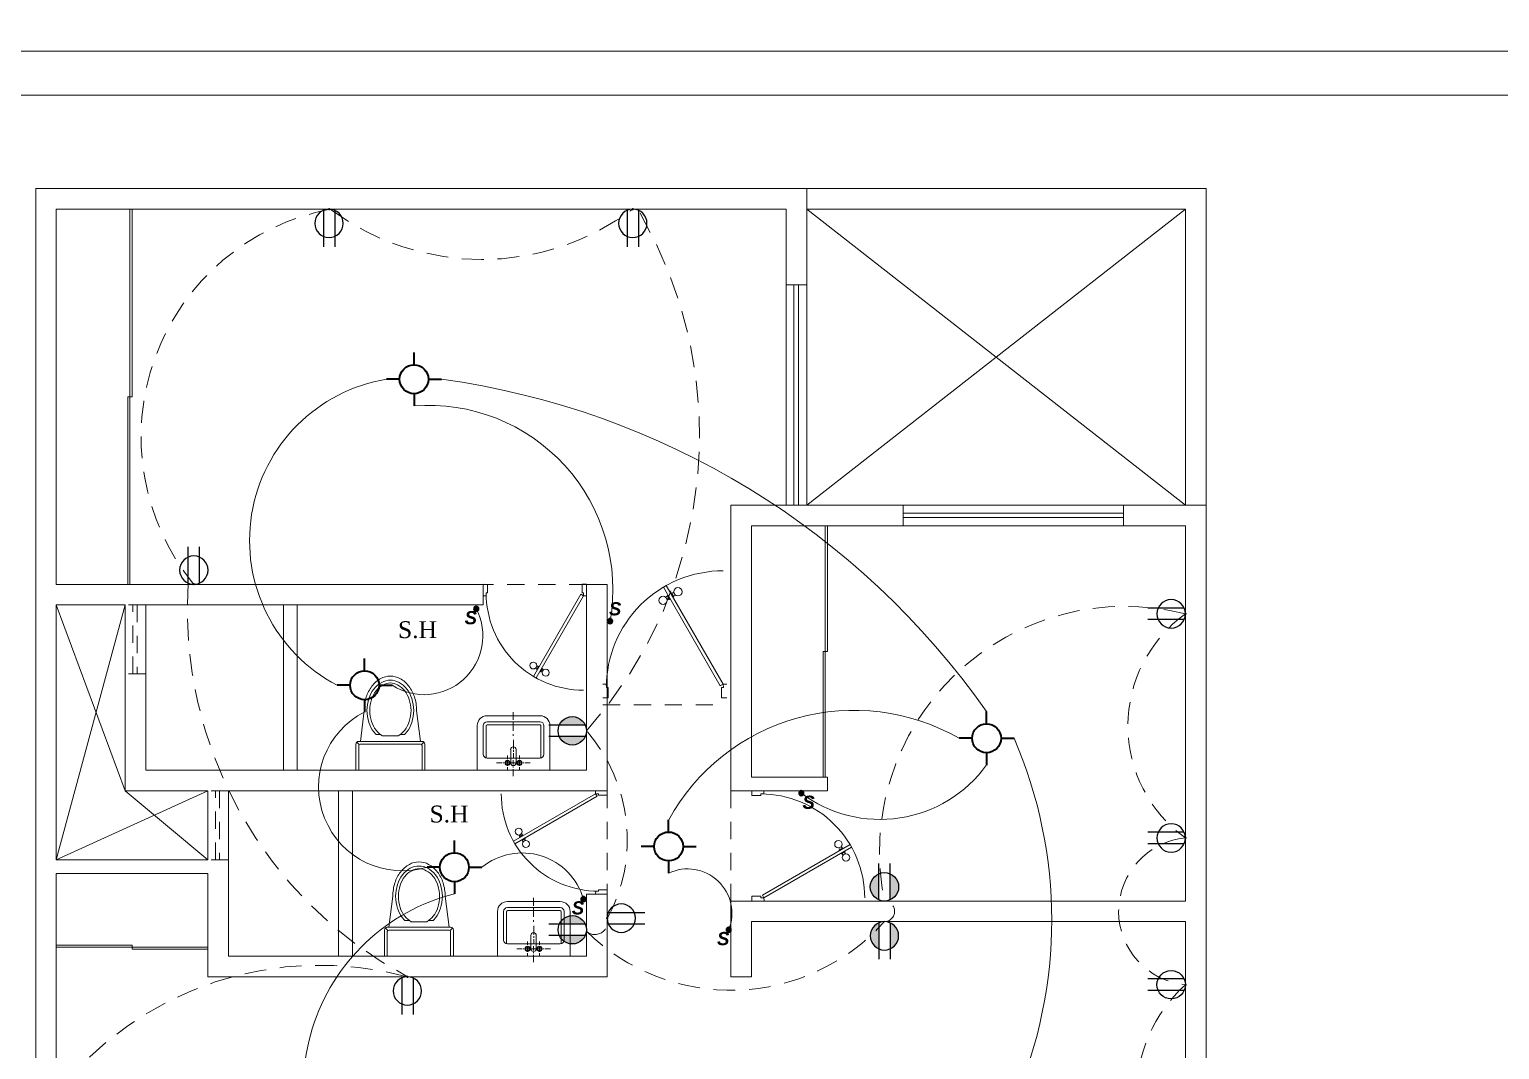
# Model space of a CAD drawing. Header units: millimetres. Extents: x -59 to 123, y 54 to 155.
# Drawn here: x -35.88 to -25.21, y 117.58 to 124.98 of the extents above; entities that cross this region are included whole.
import ezdxf

# ---------------------------------------------------------------- set-up
doc = ezdxf.new("R2010")
doc.units = ezdxf.units.MM
for name, pattern in [('CONTINUA', [0]), ('HIDDEN', [9.525, 6.35, -3.175]), ('HIDDEN2', [0.1875, 0.125, -0.0625])]:
    doc.linetypes.add(name, pattern=pattern)
doc.layers.get('0').update_dxf_attribs({"lineweight": 9})
doc.layers.get('Defpoints').update_dxf_attribs({"lineweight": 0})
doc.layers.add('A-PROY', color=8, linetype='HIDDEN2')
doc.layers.add('A-TEX 010', color=7, linetype='Continuous')
for name, color, linetype, lineweight in [('C.EMPOTRADO EN PARED Y TECHO', 210, 'Continuous', 40), ('desague', 4, 'Continuous', 60), ('DET-CORTE', 86, 'Continuous', 50), ('HP-Mobiliario', 251, 'Continuous', 0), ('mobiliario', 7, 'Continuous', 0), ('murobajo', 7, 'Continuous', 30), ('MUROS', 7, 'Continuous', 80), ('PUERTAS', 7, 'Continuous', 9), ('red tomacorriente', 3, 'CONTINUA', 40), ('SANITARIOS', 7, 'Continuous', 5), ('VENTANA BAJA', 150, 'Continuous', 20), ('VIDRIO', 7, 'Continuous', 5)]:
    doc.layers.add(name, color=color, linetype=linetype, lineweight=lineweight)
doc.styles.add('david', font='arialbi.ttf', dxfattribs={"height": 0.05})
doc.styles.add('ROMANS', font='ROMANS.SHX', dxfattribs={"width": 1.35, "height": 0.29})

# ---------------------------------------------------------------- blocks, each defined once
blk = doc.blocks.new('rf67')
at = {"layer": 'PUERTAS', "ltscale": 0.075}
for p, q in [((2984.454, 394.896), (2984.429, 394.895)), ((2984.458, 394.069), (2984.429, 394.895)), ((2984.483, 394.07), (2984.454, 394.896)), ((2983.733, 394.439), (2983.698, 394.374)), ((2983.711, 394.48), (2983.733, 394.468)), ((2983.733, 394.468), (2983.722, 394.445)), ((2983.722, 394.445), (2983.733, 394.439)), ((2983.664, 394.391), (2983.698, 394.374)), ((2984.46, 394.053), (2984.425, 393.987)), ((2984.483, 394.07), (2984.458, 394.069)), ((2984.472, 394.047), (2984.46, 394.053)), ((2984.483, 394.07), (2984.472, 394.047)), ((2984.506, 394.058), (2984.483, 394.07)), ((2984.459, 393.969), (2984.425, 393.987))]:
    blk.add_line(p, q, dxfattribs=at)
at = {"layer": 'PUERTAS', "ltscale": 0.01}
for p, q in [((2984.409, 394.824), (2984.426, 394.825)), ((2984.41, 394.8), (2984.427, 394.801)), ((2984.425, 394.83), (2984.431, 394.83)), ((2984.427, 394.796), (2984.425, 394.83)), ((2984.427, 394.796), (2984.433, 394.796)), ((2984.462, 394.831), (2984.457, 394.831)), ((2984.464, 394.797), (2984.458, 394.797)), ((2984.464, 394.797), (2984.462, 394.831)), ((2984.479, 394.827), (2984.463, 394.826)), ((2984.48, 394.803), (2984.464, 394.802))]:
    blk.add_line(p, q, dxfattribs=at)
for centre in [(2984.382, 394.812), (2984.507, 394.816)]:
    blk.add_circle(centre, 0.0302, dxfattribs=at)
blk.add_arc((2984.471, 394.048), 0.848, 61.9779, 152.0448, dxfattribs=at)
blk = doc.blocks.new('A$C16406C30')
at = {"layer": 'HP-Mobiliario'}
for p, q in [((0.189, 0.5), (0, 0.5)), ((0.179, 0.48), (0, 0.48)), ((0.203, 0.494), (0.186, 0.477)), ((0.189, 0.03), (0.189, 0.47)), ((0.209, 0.02), (0.209, 0.48)), ((0.209, 0.468), (0.434, 0.44)), ((0.259, 0.322), (0.259, 0.353)), ((0.249, 0.194), (0.249, 0.306)), ((0.259, 0.147), (0.259, 0.178)), ((0, 0.02), (0.179, 0.02)), ((0, 0), (0.189, 0)), ((0.203, 0.006), (0.186, 0.023)), ((0.209, 0.032), (0.434, 0.06))]:
    blk.add_line(p, q, dxfattribs=at)
for points in [[(0.434, 0.44, -0.076393), (0.532, 0.425, -0.086437), (0.61, 0.384, -0.105872), (0.666, 0.32, -0.125404), (0.684, 0.25, -0.125404), (0.666, 0.18, -0.105872), (0.61, 0.116, -0.086437), (0.532, 0.075, -0.076393), (0.434, 0.06, -0.076393)], [(0.249, 0.306, -0.100268), (0.29, 0.354, -0.08725), (0.353, 0.387, -0.077598), (0.434, 0.4, -0.077598), (0.514, 0.387, -0.08725), (0.577, 0.354, -0.105601), (0.62, 0.303, -0.12364), (0.634, 0.25, -0.12364), (0.62, 0.197, -0.105601), (0.577, 0.146, -0.08725), (0.514, 0.113, -0.077598), (0.434, 0.1, -0.077598)], [(0.259, 0.353, -0.0362), (0.278, 0.37, -0.08725), (0.347, 0.406, -0.077598), (0.434, 0.42, -0.077598), (0.52, 0.406, -0.08725), (0.589, 0.37, -0.105601), (0.638, 0.313, -0.12364), (0.654, 0.25, -0.12364), (0.638, 0.187, -0.105601), (0.589, 0.13, -0.08725), (0.52, 0.094, -0.077598), (0.434, 0.08, -0.077598)], [(0.434, 0.1, -0.077598), (0.353, 0.113, -0.08725), (0.29, 0.146, -0.100268), (0.249, 0.194, -0.12364)], [(0.434, 0.08, -0.077598), (0.347, 0.094, -0.08725), (0.278, 0.13, -0.0362), (0.259, 0.147, -0.12364)]]:
    blk.add_lwpolyline(points, format="xyb", dxfattribs=at)
for centre, radius, start, end in [((0.179, 0.47), 0.01, 0, 90), ((0.189, 0.48), 0.02, 0, 90), ((0.179, 0.03), 0.01, 270, 0), ((0.189, 0.02), 0.02, 270, 0)]:
    blk.add_arc(centre, radius, start, end, dxfattribs=at)
blk = doc.blocks.new('LAV-5')
for p, q in [((-0.264, 0), (-0.264, -0.324)), ((0, 0), (-0.264, 0)), ((-0.045, -0.022), (-0.045, 0.001)), ((-0.002, -0.008), (-0.002, 0.043)), ((0.264, 0), (0, 0)), ((0.042, -0.022), (0.042, 0.001)), ((0.264, -0.324), (0.264, 0)), ((-0.198, -0.089), (-0.198, -0.324)), ((-0.192, -0.088), (0.192, -0.088)), ((-0.085, -0.053), (-0.123, -0.053)), ((-0.07, -0.053), (-0.078, -0.053)), ((-0.026, -0.053), (-0.064, -0.053)), ((-0.045, -0.043), (-0.045, -0.031)), ((-0.045, -0.073), (-0.045, -0.043)), ((-0.045, -0.081), (-0.045, -0.106)), ((-0.002, -0.053), (-0.021, -0.053)), ((-0.021, -0.15), (-0.021, -0.053)), ((-0.002, -0.053), (-0.017, -0.053)), ((-0.002, -0.028), (-0.002, -0.02)), ((-0.002, -0.028), (-0.002, -0.02)), ((-0.002, -0.073), (-0.002, -0.041)), ((-0.002, -0.073), (-0.002, -0.041)), ((-0.002, -0.053), (0.018, -0.053)), ((-0.002, -0.053), (0.014, -0.053)), ((-0.001, -0.086), (-0.001, -0.124)), ((0.018, -0.053), (0.018, -0.15)), ((0.023, -0.053), (0.061, -0.053)), ((0.042, -0.043), (0.042, -0.031)), ((0.042, -0.073), (0.042, -0.043)), ((0.042, -0.081), (0.042, -0.106)), ((0.067, -0.053), (0.075, -0.053)), ((0.082, -0.053), (0.12, -0.053)), ((0.198, -0.324), (0.198, -0.089)), ((-0.22, -0.116), (-0.22, -0.324)), ((-0.001, -0.133), (-0.001, -0.145)), ((-0.001, -0.154), (-0.001, -0.22)), ((0.22, -0.324), (0.22, -0.116)), ((-0.002, -0.249), (-0.002, -0.262)), ((-0.002, -0.286), (-0.002, -0.351)), ((-0.192, -0.33), (0.192, -0.33)), ((-0.192, -0.352), (0.192, -0.352)), ((-0.192, -0.396), (0.192, -0.396)), ((-0.002, -0.329), (-0.002, -0.347)), ((-0.002, -0.365), (-0.002, -0.422))]:
    blk.add_line(p, q)
for centre, radius in [((-0.045, -0.053), 0.0188), ((-0.045, -0.053), 0.0137), ((0.042, -0.053), 0.0188), ((0.042, -0.053), 0.0137)]:
    blk.add_circle(centre, radius)
for centre, radius, start, end in [((-0.192, -0.116), 0.0278, 90, 180), ((-0.002, -0.053), 0.0197, 90, 180), ((-0.002, -0.053), 0.0197, 0, 90), ((0.192, -0.116), 0.0278, 0, 90), ((-0.002, -0.15), 0.0197, 180, 270), ((-0.002, -0.15), 0.0197, 270, 0), ((-0.192, -0.324), 0.0718, 180, 270), ((-0.192, -0.324), 0.0278, 180, 270), ((-0.192, -0.324), 0.00583, 180, 270), ((0.192, -0.324), 0.0718, 270, 0), ((0.192, -0.324), 0.0278, 270, 0), ((0.192, -0.324), 0.00583, 270, 0)]:
    blk.add_arc(centre, radius, start, end)
blk = doc.blocks.new('A$C334534CC')
at = {"lineweight": 0}
for p, q in [((1.8, 15.975), (1.8, 14.775)), ((1.9, 15.975), (1.9, 14.775)), ((2.2, 13.425), (2.2, 14.625)), ((2.3, 13.425), (2.3, 14.625))]:
    blk.add_line(p, q, dxfattribs=at)
at = {"layer": 'A-PROY', "lineweight": 0}
for p, q in [((4, 16.125), (3.25, 16.125)), ((0.8, 15.975), (0.65, 15.975)), ((0.8, 15.975), (0.65, 15.975)), ((0.705, 15.475), (0.705, 15.975)), ((0.736, 15.975), (0.736, 15.475)), ((0.8, 15.475), (0.65, 15.475)), ((4.119, 15.25), (5.019, 15.25)), ((1.4, 14.625), (1.25, 14.625)), ((1.4, 14.625), (1.25, 14.625)), ((1.305, 14.125), (1.305, 14.625)), ((1.336, 14.625), (1.336, 14.125)), ((4.15, 14.625), (4.15, 13.875)), ((5.05, 14.625), (5.05, 13.825)), ((1.4, 14.125), (1.25, 14.125))]:
    blk.add_line(p, q, dxfattribs=at)
at = {"layer": 'HP-Mobiliario', "lineweight": 0}
blk.add_line((0.75, 16.125), (0.15, 16.125), dxfattribs=at)
at = {"layer": 'mobiliario', "lineweight": 0, "ltscale": 0.3}
for p, q in [((5.6, 18.85), (8.35, 16.7)), ((8.35, 18.85), (5.6, 16.7)), ((0.65, 14.625), (0.15, 15.975)), ((0.65, 15.975), (0.15, 14.125)), ((1.25, 14.625), (0.15, 14.125)), ((0.65, 14.625), (1.25, 14.125))]:
    blk.add_line(p, q, dxfattribs=at)
at = {"layer": 'murobajo', "lineweight": 0}
for p, q in [((5.6, 19), (8.5, 19)), ((8.5, 16.7), (8.5, 19)), ((8.35, 18.85), (5.6, 18.85)), ((8.35, 16.7), (8.35, 18.85)), ((5.45, 16.7), (5.45, 18.3)), ((5.6, 16.7), (5.6, 18.3)), ((6.3, 16.7), (7.9, 16.7)), ((6.3, 16.55), (7.9, 16.55))]:
    blk.add_line(p, q, dxfattribs=at)
at = {"layer": 'MUROS', "lineweight": 0}
for p, q in [((5.6, 19), (0, 19)), ((0, 19), (0, 3.575)), ((5.6, 18.3), (5.6, 19)), ((5.45, 18.85), (0.15, 18.85)), ((0.15, 18.85), (0.15, 16.125)), ((5.45, 18.3), (5.45, 18.85)), ((5.45, 18.3), (5.6, 18.3)), ((5.05, 16.7), (5.05, 14.625)), ((5.05, 16.7), (6.3, 16.7)), ((5.05, 16.7), (5.05, 14.625)), ((6.3, 16.7), (6.3, 16.55)), ((7.9, 16.7), (8.5, 16.7)), ((8.5, 10.8), (8.5, 16.7)), ((5.2, 16.55), (5.2, 14.725)), ((5.2, 16.55), (6.3, 16.55)), ((0.15, 16.125), (3.25, 16.125)), ((3.25, 16.125), (3.25, 15.975)), ((4, 16.125), (4.15, 16.125)), ((4, 16.125), (4, 14.775)), ((4.15, 16.125), (4.15, 14.625)), ((0.15, 15.975), (0.15, 15.5)), ((0.15, 15.975), (0.65, 15.975)), ((0.8, 15.975), (3.25, 15.975)), ((0.8, 14.775), (4, 14.775)), ((0.65, 14.625), (1.25, 14.625)), ((1.4, 14.625), (4.15, 14.625)), ((1.4, 14.625), (4.15, 14.625)), ((1.4, 13.425), (1.4, 14.625)), ((1.25, 13.275), (1.25, 14.025)), ((4, 13.875), (4, 13.425)), ((5.05, 13.825), (5.05, 13.275)), ((8.35, 10.95), (8.35, 13.675)), ((1.4, 13.425), (4, 13.425)), ((1.25, 13.275), (4.15, 13.275))]:
    blk.add_line(p, q, dxfattribs=at)
at = {"layer": 'MUROS', "linetype": 'CONTINUA', "lineweight": 0}
for p, q in [((7.9, 16.55), (7.9, 16.7)), ((7.9, 16.55), (8.35, 16.55)), ((8.35, 13.825), (8.35, 16.55)), ((0.15, 15.975), (0.15, 14.125)), ((0.65, 15.975), (0.65, 14.625)), ((0.8, 15.975), (0.8, 14.775)), ((5.75, 14.725), (5.2, 14.725)), ((5.75, 14.625), (5.75, 14.725)), ((1.25, 14.125), (1.25, 14.625)), ((5.05, 14.625), (5.75, 14.625)), ((1.25, 14.125), (0.15, 14.125)), ((0.15, 14.025), (0.15, 9.225)), ((1.25, 14.025), (0.15, 14.025)), ((4.15, 13.875), (4, 13.875)), ((4.15, 13.875), (4.15, 13.275)), ((5.05, 13.825), (8.35, 13.825)), ((5.2, 13.675), (8.35, 13.675)), ((5.2, 13.275), (5.2, 13.675)), ((5.05, 13.275), (5.2, 13.275))]:
    blk.add_line(p, q, dxfattribs=at)
at = {"layer": 'VENTANA BAJA', "lineweight": 0}
for p, q in [((5.507, 16.7), (5.507, 18.3)), ((5.54, 16.7), (5.54, 18.3)), ((6.3, 16.643), (7.9, 16.643)), ((6.3, 16.61), (7.9, 16.61))]:
    blk.add_line(p, q, dxfattribs=at)
at = {"layer": 'VIDRIO', "lineweight": 0}
for p, q in [((0.685, 18.85), (0.685, 16.125)), ((0.7, 17.488), (0.7, 18.85)), ((0.685, 17.488), (0.67, 17.488)), ((0.67, 16.125), (0.67, 17.488)), ((0.7, 17.488), (0.685, 17.488)), ((5.735, 16.55), (5.735, 14.725)), ((5.75, 15.638), (5.75, 16.55)), ((5.735, 15.638), (5.72, 15.638)), ((5.72, 14.725), (5.72, 15.638)), ((5.75, 15.638), (5.735, 15.638)), ((0.15, 13.505), (0.7, 13.505)), ((1.25, 13.49), (0.15, 13.49)), ((0.7, 13.49), (0.7, 13.505)), ((0.7, 13.475), (0.7, 13.49)), ((0.7, 13.475), (1.25, 13.475))]:
    blk.add_line(p, q, dxfattribs=at)
at = {"layer": 'HP-Mobiliario', "lineweight": 0, "rotation": 90}
blk.add_blockref('A$C16406C30', (2.826, 14.775), dxfattribs=at)
at = {"layer": 'HP-Mobiliario', "lineweight": 0, "xscale": -1, "rotation": 270}
blk.add_blockref('A$C16406C30', (2.534, 13.425), dxfattribs=at)
at = {"layer": 'PUERTAS', "lineweight": 0}
for p, xscale, yscale, zscale, rotation in [((-2038.586, 1472.505), -0.8333333333377142, 0.8333333333377142, 0.8333333333377142, 152.0308016876202), ((1460.53, -2027.961), 0.8333333333377142, 0.8333333333377142, 0.8333333333377142, 117.9691983123798), ((-1548.271, 2192.584), 0.8888888888884962, 0.8888888888884962, 0.8888888888884962, 297.9691983123797)]:
    blk.add_blockref('rf67', p, dxfattribs=dict(at, xscale=xscale, yscale=yscale, zscale=zscale, rotation=rotation))
at = {"layer": 'PUERTAS', "lineweight": 0, "rotation": 27.96919831237964}
blk.add_blockref('rf67', (-2446.084, -1732.355), dxfattribs=at)
at = {"layer": 'SANITARIOS', "linetype": 'Continuous', "lineweight": 0, "xscale": -1, "rotation": 180}
for p in [(3.471, 14.775), (3.618, 13.425)]:
    blk.add_blockref('LAV-5', p, dxfattribs=at)
at = {"layer": 'A-TEX 010', "lineweight": 0, "char_height": 0.1224, "attachment_point": 2, "style": 'ROMANS'}
for insert in [(2.773, 15.857), (3.002, 14.518)]:
    blk.add_mtext('{\\fTimes New Roman|b0|i0|c0|p18;S.H}', dxfattribs=dict(at, insert=insert))
blk = doc.blocks.new('rrllluuuuzzzz')
at = {"layer": 'C.EMPOTRADO EN PARED Y TECHO'}
for points in [[(0.199, 0.105), (0.199, 0.194)], [(0.094, 0), (0, 0)], [(0.305, 0), (0.399, 0)], [(0.199, -0.105), (0.199, -0.194)]]:
    blk.add_lwpolyline(points, dxfattribs=at)
blk.add_circle((0.199, 0), 0.105, dxfattribs=at)
blk = doc.blocks.new('A$C264B7B54')
at = {"lineweight": -3}
for p, q in [((0.009, 0.144), (0.273, 0.144)), ((0.009, 0.061), (0.273, 0.061))]:
    blk.add_line(p, q, dxfattribs=at)
blk.add_circle((0.103, 0.103), 0.103, dxfattribs=at)
blk.add_point((0, 0.103))
blk = doc.blocks.new('A$C79E72A3B')
at = {"linetype": 'ByBlock'}
blk.add_hatch(color=256, dxfattribs=at).paths.add_polyline_path([(0, 0.017, 1), (0.033, 0.017, 1)])
blk.add_circle((0.017, 0.017), 0.0166, dxfattribs=at)
blk = doc.blocks.new('T.C.A')
at = {"layer": 'red tomacorriente', "lineweight": -3}
h = blk.add_hatch(color=256, dxfattribs=at)
h.paths.add_polyline_path([(-0.041, -0.009, 0.297434), (-0.103, -0.103, 0.295983), (-0.042, -0.197)])
h.paths.add_polyline_path([(0.041, -0.197, 0.297434), (0.103, -0.103, 0.295983), (0.042, -0.009)])
for p, q in [((-0.041, -0.009), (-0.042, -0.273)), ((0.042, -0.009), (0.041, -0.273))]:
    blk.add_line(p, q, dxfattribs=at)
blk.add_circle((0, -0.103), 0.103, dxfattribs=at)

msp = doc.modelspace()

# ---------------------------------------------------------------- linework, layer by layer
at = {"layer": 'C.EMPOTRADO EN PARED Y TECHO', "linetype": 'CONTINUA', "lineweight": 5}
for centre, radius, start, end in [((-33.099, 121.2728), 1.1868, 99.28215, 242.39105), ((-33.6759, 116.7047), 5.7927, 35.03091, 82.21824), ((-33.1744, 119.483), 0.61, 116.80883, 286.94074), ((-29.8958, 118.5029), 1.5366, 60.19, 151.14592), ((-31.7828, 118.5164), 3.323, 336.59949, 23.40051), ((-32.4459, 117.3), 1.449, 104.03293, 221.81294)]:
    msp.add_arc(centre, radius, start, end, dxfattribs=at)
at = {"layer": 'C.EMPOTRADO EN PARED Y TECHO', "lineweight": 5}
for centre, radius, start, end in [((-32.9856, 120.916), 1.3385, 350.14655, 94.5167), ((-33.0184, 120.5799), 0.427, 237.13928, 27.32448), ((-29.7063, 120.2017), 0.9547, 233.20539, 324.14213), ((-32.3056, 118.5407), 0.4627, 15.95597, 129.17235), ((-31.1044, 118.5655), 0.3221, 338.017, 115.22477)]:
    msp.add_arc(centre, radius, start, end, dxfattribs=at)
at = {"layer": 'Defpoints', "lineweight": 5, "ltscale": 0.5}
for points in [[(-58.9383, 124.826), (-14.6883, 124.826), (-14.6883, 154.6086), (-58.9383, 154.6086)], [(-58.9383, 95.0434), (-14.6883, 95.0434), (-14.6883, 124.826), (-58.9383, 124.826)]]:
    msp.add_lwpolyline(points, close=True, dxfattribs=at)
at = {"layer": 'DET-CORTE', "lineweight": 5, "ltscale": 0.5}
msp.add_lwpolyline([(-58.6204, 95.3613), (-15.0063, 95.3613), (-15.0063, 124.508), (-58.6204, 124.508)], close=True, dxfattribs=at)
at = {"layer": 'red tomacorriente', "linetype": 'HIDDEN', "lineweight": 5, "ltscale": 0.025}
for centre, radius, start, end in [((-33.3898, 122.0237), 1.6841, 100.59937, 219.41777), ((-32.6011, 125.1498), 1.8358, 233.2445, 306.77386), ((-34.2374, 122.0397), 3.2204, 318.13346, 30.42548), ((-31.7094, 120.7746), 3.029, 176.43108, 241.83358), ((-27.9276, 119.0115), 1.7832, 75.76709, 191.5515), ((-26.9037, 119.926), 1.0026, 125.72748, 234.27252), ((-32.7389, 119.1004), 1.1973, 331.24577, 41.28719), ((-27.4386, 118.5794), 0.5352, 95.42346, 264.57654), ((-29.6761, 118.5794), 0.075, 271.08464, 88.91536), ((-31.778, 118.5023), 0.0915, 228.0072, 13.96358), ((-30.7905, 119.5056), 1.4991, 225.60938, 318.09689), ((-33.7733, 115.7545), 2.4339, 74.89808, 141.92128), ((-26.7446, 117.2327), 1.1031, 132.45219, 227.54781)]:
    msp.add_arc(centre, radius, start, end, dxfattribs=at)

# ---------------------------------------------------------------- block references
at = {"lineweight": 5}
for p in [(-33.2904, 122.4441), (-33.649, 120.2212), (-29.132, 119.8361), (-31.4411, 119.0506), (-32.9967, 118.8995)]:
    msp.add_blockref('rrllluuuuzzzz', p, dxfattribs=at)
at = {"layer": 'C.EMPOTRADO EN PARED Y TECHO', "lineweight": 5, "xscale": -1, "rotation": 0.0001194124792647244}
for p in [(-32.6225, 120.7593), (-31.6502, 120.6704), (-30.2616, 119.4205), (-31.8441, 118.6514), (-30.7892, 118.4284)]:
    msp.add_blockref('A$C79E72A3B', p, dxfattribs=at)
at = {"layer": 'desague', "linetype": 'CONTINUA', "lineweight": 5}
msp.add_blockref('A$C334534CC', (-35.8392, 104.8294), dxfattribs=at)
at = {"layer": 'red tomacorriente', "linetype": 'HIDDEN', "lineweight": 5, "ltscale": 0.025, "xscale": -1}
for p, rotation in [((-33.6054, 123.6793), 90), ((-31.3995, 123.6793), 90), ((-34.7935, 120.9545), 270), ((-34.7935, 120.9545), 270), ((-31.6892, 118.6328), 180), ((-33.0365, 118.1043), 90)]:
    msp.add_blockref('A$C264B7B54', p, dxfattribs=dict(at, rotation=rotation))
for name, p in [('A$C264B7B54', (-27.4893, 120.6373)), ('A$C264B7B54', (-27.4893, 119.0095)), ('T.C.A', (-29.6747, 118.5044))]:
    msp.add_blockref(name, p, dxfattribs=at)
at = {"layer": 'red tomacorriente', "linetype": 'HIDDEN', "lineweight": 5, "ltscale": 0.025}
for name, p, rotation in [('T.C.A', (-31.8392, 119.8904), 270), ('T.C.A', (-29.6747, 118.6544), 180), ('T.C.A', (-31.8392, 118.4454), 270), ('A$C264B7B54', (-27.4893, 118.1492), 180)]:
    msp.add_blockref(name, p, dxfattribs=dict(at, rotation=rotation))

# ---------------------------------------------------------------- texts
at = {"layer": 'C.EMPOTRADO EN PARED Y TECHO', "lineweight": 5, "style": 'david'}
for p in [(-31.6755, 120.7291), (-32.7236, 120.6646), (-30.2699, 119.3239), (-31.9452, 118.5567), (-30.8903, 118.3337)]:
    msp.add_text('S', height=0.0957, dxfattribs=at).set_placement(p)

doc.saveas('drawing.dxf')
